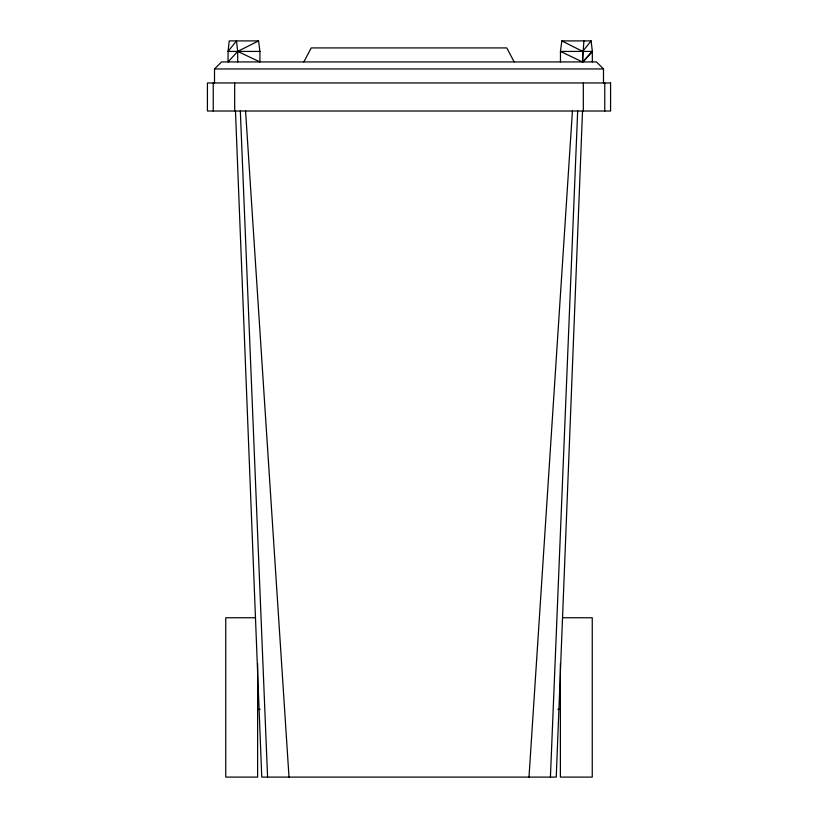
<?xml version="1.0" encoding="UTF-8"?>
<svg xmlns="http://www.w3.org/2000/svg" width="818" height="818" viewBox="0 0 818 818"><rect width="100%" height="100%" fill="white"/><g stroke="black" fill="none" stroke-linecap="round" stroke-linejoin="round"><path stroke-width="1.23" d="M583.888 40.9L582.457 61.933L560.463 51.422L561.813 40.9L591.138 40.9L592.334 51.422L592.334 61.933M582.528 111.013L556.24 777.1L261.76 777.1L235.472 111.013M550.422 777.1L577.672 111.013M528.99 777.1L572.416 111.013M303.826 61.933L311.239 47.914L506.761 47.914L514.174 61.933M560.463 61.933L560.463 51.422L592.334 51.422L582.692 61.933L582.692 51.422L591.138 40.9M583.009 61.933L592.334 51.422M258.57 40.9L237.701 51.422L228.058 61.933L228.058 51.422L229.255 40.9L258.57 40.9L259.93 51.422L259.93 61.933L237.701 51.422L236.504 40.9L228.058 51.422L259.93 51.422M214.51 82.966L214.51 68.947L221.525 61.933L596.475 61.933L603.49 68.947L603.49 82.966M214.51 68.947L603.49 68.947M255.063 617.754L225.748 617.754L225.748 777.1L257.619 777.1L257.619 663.592M562.937 617.754L592.252 617.754L592.252 777.1L560.381 777.1L560.381 663.592M257.619 709.38L260.144 709.38M557.856 709.38L560.381 709.38M561.813 40.9L582.692 51.422M245.584 111.013L289.01 777.1M240.328 111.013L267.578 777.1M604.758 82.966L604.758 111.013M583.326 82.966L583.326 111.013M237.701 51.422L237.701 61.933M234.674 82.966L234.674 111.013M213.242 82.966L213.242 111.013M610.576 82.966L207.424 82.966L207.424 111.013L610.576 111.013L610.576 82.966"/></g></svg>
